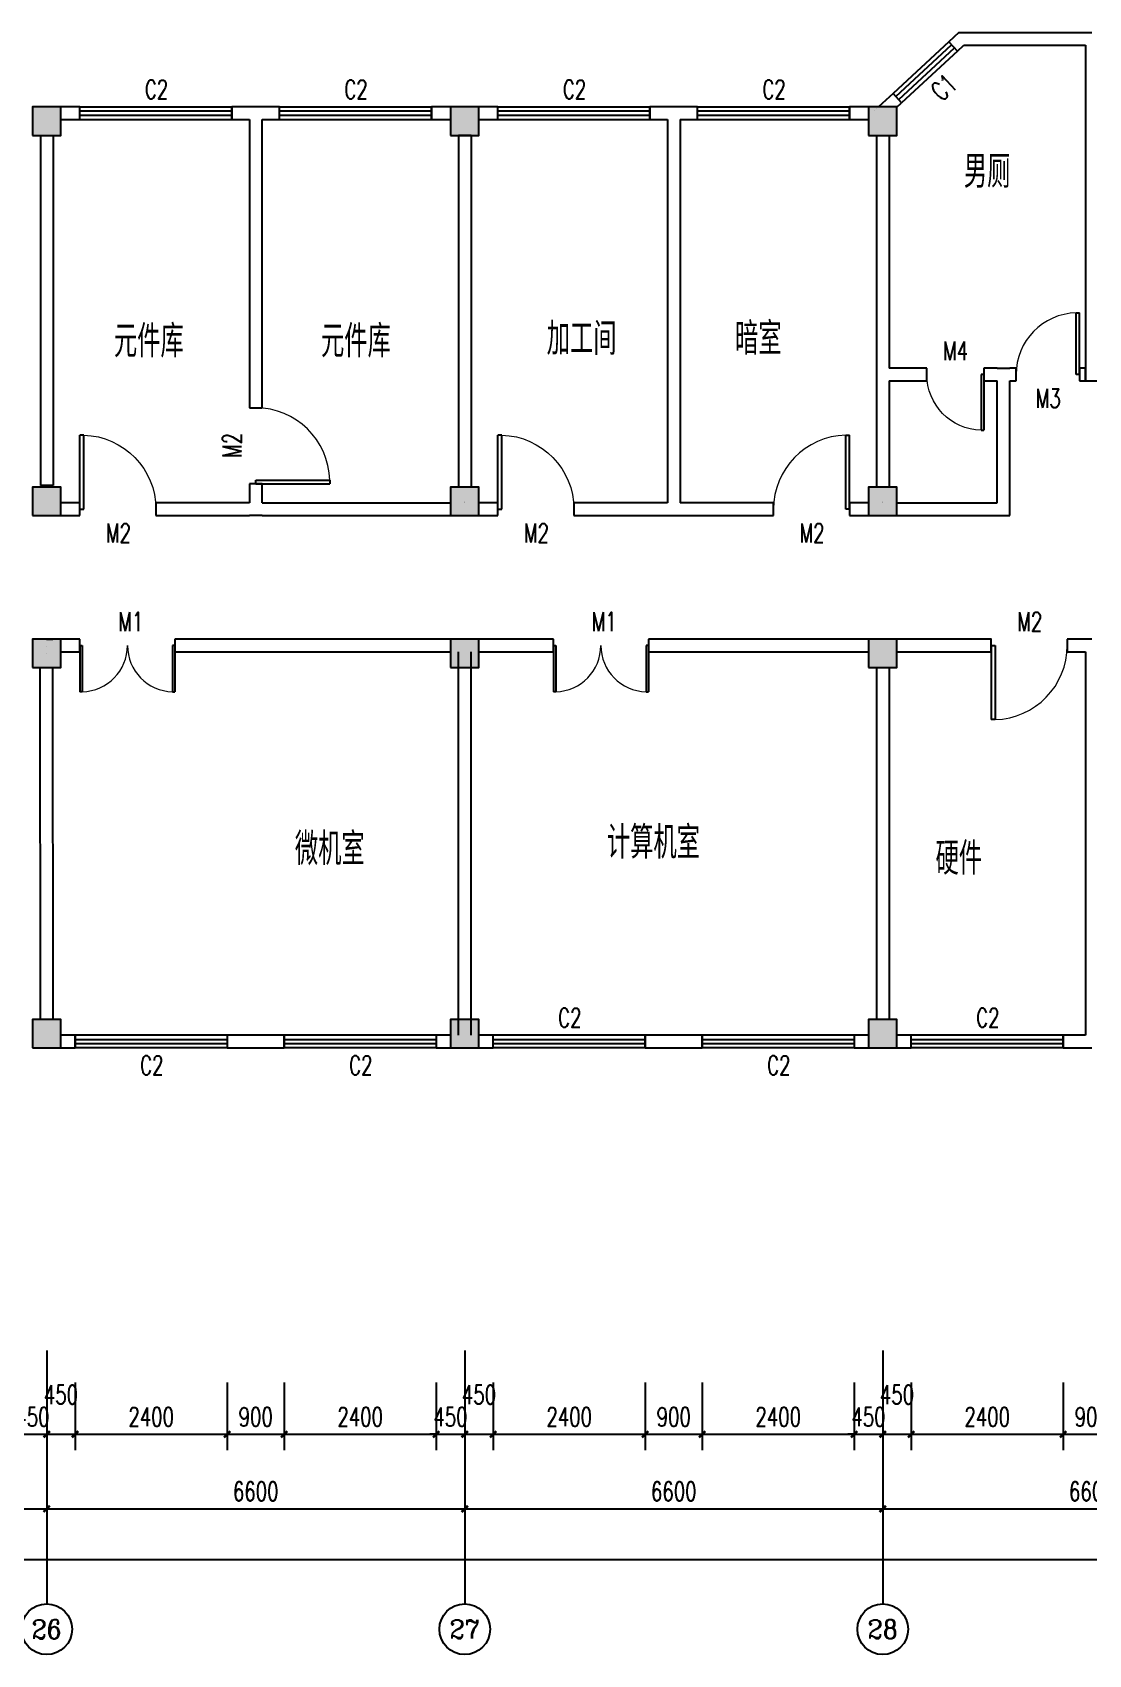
# Model space of a CAD drawing. Header units: millimetres. Extents: x 250 to 114555, y 276 to 29083.
# Drawn here: x 59325 to 76000, y 3483 to 29083 of the extents above; entities that cross this region are included whole.
import ezdxf
from ezdxf.enums import TextEntityAlignment as Align

# ---------------------------------------------------------------- set-up
doc = ezdxf.new("R2010")
doc.units = ezdxf.units.MM
for name, color, linetype in [('AXIS', 3, 'Continuous'), ('AXIS_TEXT', 7, 'Continuous'), ('COLUMN', 9, 'Continuous'), ('PUB_DIM', 3, 'Continuous'), ('PUB_TEXT', 7, 'Continuous'), ('WALL', 9, 'Continuous'), ('WINDOW', 4, 'Continuous'), ('WINDOW_TEXT', 7, 'Continuous')]:
    doc.layers.add(name, color=color, linetype=linetype)
doc.styles.add('_TCH_AXIS', font='COMPLEX', dxfattribs={"bigfont": 'GBCBIG'})
doc.styles.add('_TCH_DIM_T3', font='SIMPLEX', dxfattribs={"width": 0.705882, "bigfont": 'GBCBIG'})
doc.styles.add('_TCH_WINDOW', font='SIMPLEX', dxfattribs={"bigfont": 'GBCBIG'})
doc.styles.add('COMPLEX', font='COMPLEX')
doc.styles.get("Standard").update_dxf_attribs({"font": 'txt', "bigfont": 'gbcbig.shx'})
doc.dimstyles.new('_TCH_ARCH&&100', dxfattribs={"dimtxt": 297.5, "dimasz": 100, "dimexe": 250, "dimexo": 300, "dimgap": 126.25, "dimtad": 1, "dimdec": 0, "dimzin": 0, "dimdsep": 46, "dimtxsty": '_TCH_DIM_T3', "dimblk": 'ARCHTICK', "dimcen": 0.09, "dimclrt": 7, "dimazin": 2, "dimtfac": 1, "dimtdec": 0, "dimtix": 1, "dimtmove": 2, "dimatfit": 3, "dimfxl": 1, "dimtolj": 1, "dimtzin": 0, "dimarcsym": 0})

# ---------------------------------------------------------------- blocks, each defined once
blk = doc.blocks.new('_ArchTick')
at = {"color": 0, "linetype": 'ByBlock', "const_width": 0.4}
blk.add_lwpolyline([(-0.5, -0.5), (0.5, 0.5)], dxfattribs=at)
blk = doc.blocks.new('*D122')
at = {"layer": 'Defpoints', "color": 0}
for p in [(59100, 8077), (59550, 8077), (59550, 6960)]:
    blk.add_point(p, dxfattribs=at)
at = {"layer": 'PUB_DIM', "color": 0, "lineweight": -2}
for p, q in [((59100, 7777), (59100, 6710)), ((59550, 7777), (59550, 6710)), ((59100, 6960), (59000, 6960)), ((59100, 6960), (59550, 6960)), ((59550, 6960), (59650, 6960))]:
    blk.add_line(p, q, dxfattribs=at)
at = {"layer": 'PUB_DIM', "color": 0, "lineweight": -2, "xscale": 100, "yscale": 100, "zscale": 100}
blk.add_blockref('_ArchTick', (59100, 6960), dxfattribs=at)
at = {"layer": 'PUB_DIM', "color": 0, "lineweight": -2, "xscale": 100, "yscale": 100, "zscale": 100, "rotation": 180}
blk.add_blockref('_ArchTick', (59550, 6960), dxfattribs=at)
at = {"layer": 'PUB_DIM', "color": 7, "insert": (59325, 7235), "char_height": 297.5, "attachment_point": 5, "style": '_TCH_DIM_T3'}
blk.add_mtext('\\A1;450', dxfattribs=at)
blk = doc.blocks.new('*D123')
at = {"layer": 'Defpoints', "color": 0}
for p in [(59550, 8077), (60000, 8077), (60000, 6960)]:
    blk.add_point(p, dxfattribs=at)
at = {"layer": 'PUB_DIM', "color": 0, "lineweight": -2}
for p, q in [((59550, 7777), (59550, 6710)), ((60000, 7777), (60000, 6710)), ((59550, 6960), (60000, 6960))]:
    blk.add_line(p, q, dxfattribs=at)
at = {"layer": 'PUB_DIM', "color": 0, "lineweight": -2, "xscale": 100, "yscale": 100, "zscale": 100, "rotation": 180}
blk.add_blockref('_ArchTick', (59550, 6960), dxfattribs=at)
at = {"layer": 'PUB_DIM', "color": 0, "lineweight": -2, "xscale": 100, "yscale": 100, "zscale": 100}
blk.add_blockref('_ArchTick', (60000, 6960), dxfattribs=at)
at = {"layer": 'PUB_DIM', "color": 7, "insert": (59775, 7585), "char_height": 297.5, "attachment_point": 5, "style": '_TCH_DIM_T3'}
blk.add_mtext('\\A1;450', dxfattribs=at)
blk = doc.blocks.new('*D124')
at = {"layer": 'Defpoints', "color": 0}
for p in [(60000, 8077), (62400, 8077), (62400, 6960)]:
    blk.add_point(p, dxfattribs=at)
at = {"layer": 'PUB_DIM', "color": 0, "lineweight": -2}
for p, q in [((60000, 7777), (60000, 6710)), ((62400, 7777), (62400, 6710)), ((60000, 6960), (62400, 6960))]:
    blk.add_line(p, q, dxfattribs=at)
at = {"layer": 'PUB_DIM', "color": 0, "lineweight": -2, "xscale": 100, "yscale": 100, "zscale": 100, "rotation": 180}
blk.add_blockref('_ArchTick', (60000, 6960), dxfattribs=at)
at = {"layer": 'PUB_DIM', "color": 0, "lineweight": -2, "xscale": 100, "yscale": 100, "zscale": 100}
blk.add_blockref('_ArchTick', (62400, 6960), dxfattribs=at)
at = {"layer": 'PUB_DIM', "color": 7, "insert": (61200, 7235), "char_height": 297.5, "attachment_point": 5, "style": '_TCH_DIM_T3'}
blk.add_mtext('\\A1;2400', dxfattribs=at)
blk = doc.blocks.new('*D125')
at = {"layer": 'Defpoints', "color": 0}
for p in [(62400, 8077), (63300, 8077), (63300, 6960)]:
    blk.add_point(p, dxfattribs=at)
at = {"layer": 'PUB_DIM', "color": 0, "lineweight": -2}
for p, q in [((62400, 7777), (62400, 6710)), ((63300, 7777), (63300, 6710)), ((62400, 6960), (63300, 6960))]:
    blk.add_line(p, q, dxfattribs=at)
at = {"layer": 'PUB_DIM', "color": 0, "lineweight": -2, "xscale": 100, "yscale": 100, "zscale": 100, "rotation": 180}
blk.add_blockref('_ArchTick', (62400, 6960), dxfattribs=at)
at = {"layer": 'PUB_DIM', "color": 0, "lineweight": -2, "xscale": 100, "yscale": 100, "zscale": 100}
blk.add_blockref('_ArchTick', (63300, 6960), dxfattribs=at)
at = {"layer": 'PUB_DIM', "color": 7, "insert": (62850, 7235), "char_height": 297.5, "attachment_point": 5, "style": '_TCH_DIM_T3'}
blk.add_mtext('\\A1;900', dxfattribs=at)
blk = doc.blocks.new('*D126')
at = {"layer": 'Defpoints', "color": 0}
for p in [(63300, 8077), (65700, 8077), (65700, 6960)]:
    blk.add_point(p, dxfattribs=at)
at = {"layer": 'PUB_DIM', "color": 0, "lineweight": -2}
for p, q in [((63300, 7777), (63300, 6710)), ((65700, 7777), (65700, 6710)), ((63300, 6960), (65700, 6960))]:
    blk.add_line(p, q, dxfattribs=at)
at = {"layer": 'PUB_DIM', "color": 0, "lineweight": -2, "xscale": 100, "yscale": 100, "zscale": 100, "rotation": 180}
blk.add_blockref('_ArchTick', (63300, 6960), dxfattribs=at)
at = {"layer": 'PUB_DIM', "color": 0, "lineweight": -2, "xscale": 100, "yscale": 100, "zscale": 100}
blk.add_blockref('_ArchTick', (65700, 6960), dxfattribs=at)
at = {"layer": 'PUB_DIM', "color": 7, "insert": (64500, 7235), "char_height": 297.5, "attachment_point": 5, "style": '_TCH_DIM_T3'}
blk.add_mtext('\\A1;2400', dxfattribs=at)
blk = doc.blocks.new('*D127')
at = {"layer": 'Defpoints', "color": 0}
for p in [(65700, 8077), (66150, 8077), (66150, 6960)]:
    blk.add_point(p, dxfattribs=at)
at = {"layer": 'PUB_DIM', "color": 0, "lineweight": -2}
for p, q in [((65700, 7777), (65700, 6710)), ((66150, 7777), (66150, 6710)), ((65700, 6960), (65600, 6960)), ((65700, 6960), (66150, 6960)), ((66150, 6960), (66250, 6960))]:
    blk.add_line(p, q, dxfattribs=at)
at = {"layer": 'PUB_DIM', "color": 0, "lineweight": -2, "xscale": 100, "yscale": 100, "zscale": 100}
blk.add_blockref('_ArchTick', (65700, 6960), dxfattribs=at)
at = {"layer": 'PUB_DIM', "color": 0, "lineweight": -2, "xscale": 100, "yscale": 100, "zscale": 100, "rotation": 180}
blk.add_blockref('_ArchTick', (66150, 6960), dxfattribs=at)
at = {"layer": 'PUB_DIM', "color": 7, "insert": (65925, 7235), "char_height": 297.5, "attachment_point": 5, "style": '_TCH_DIM_T3'}
blk.add_mtext('\\A1;450', dxfattribs=at)
blk = doc.blocks.new('*D128')
at = {"layer": 'Defpoints', "color": 0}
for p in [(66150, 8077), (66600, 8077), (66600, 6960)]:
    blk.add_point(p, dxfattribs=at)
at = {"layer": 'PUB_DIM', "color": 0, "lineweight": -2}
for p, q in [((66150, 7777), (66150, 6710)), ((66600, 7777), (66600, 6710)), ((66150, 6960), (66600, 6960))]:
    blk.add_line(p, q, dxfattribs=at)
at = {"layer": 'PUB_DIM', "color": 0, "lineweight": -2, "xscale": 100, "yscale": 100, "zscale": 100, "rotation": 180}
blk.add_blockref('_ArchTick', (66150, 6960), dxfattribs=at)
at = {"layer": 'PUB_DIM', "color": 0, "lineweight": -2, "xscale": 100, "yscale": 100, "zscale": 100}
blk.add_blockref('_ArchTick', (66600, 6960), dxfattribs=at)
at = {"layer": 'PUB_DIM', "color": 7, "insert": (66375, 7585), "char_height": 297.5, "attachment_point": 5, "style": '_TCH_DIM_T3'}
blk.add_mtext('\\A1;450', dxfattribs=at)
blk = doc.blocks.new('*D129')
at = {"layer": 'Defpoints', "color": 0}
for p in [(66600, 8077), (69000, 8077), (69000, 6960)]:
    blk.add_point(p, dxfattribs=at)
at = {"layer": 'PUB_DIM', "color": 0, "lineweight": -2}
for p, q in [((66600, 7777), (66600, 6710)), ((69000, 7777), (69000, 6710)), ((66600, 6960), (69000, 6960))]:
    blk.add_line(p, q, dxfattribs=at)
at = {"layer": 'PUB_DIM', "color": 0, "lineweight": -2, "xscale": 100, "yscale": 100, "zscale": 100, "rotation": 180}
blk.add_blockref('_ArchTick', (66600, 6960), dxfattribs=at)
at = {"layer": 'PUB_DIM', "color": 0, "lineweight": -2, "xscale": 100, "yscale": 100, "zscale": 100}
blk.add_blockref('_ArchTick', (69000, 6960), dxfattribs=at)
at = {"layer": 'PUB_DIM', "color": 7, "insert": (67800, 7235), "char_height": 297.5, "attachment_point": 5, "style": '_TCH_DIM_T3'}
blk.add_mtext('\\A1;2400', dxfattribs=at)
blk = doc.blocks.new('*D130')
at = {"layer": 'Defpoints', "color": 0}
for p in [(69000, 8077), (69900, 8077), (69900, 6960)]:
    blk.add_point(p, dxfattribs=at)
at = {"layer": 'PUB_DIM', "color": 0, "lineweight": -2}
for p, q in [((69000, 7777), (69000, 6710)), ((69900, 7777), (69900, 6710)), ((69000, 6960), (69900, 6960))]:
    blk.add_line(p, q, dxfattribs=at)
at = {"layer": 'PUB_DIM', "color": 0, "lineweight": -2, "xscale": 100, "yscale": 100, "zscale": 100, "rotation": 180}
blk.add_blockref('_ArchTick', (69000, 6960), dxfattribs=at)
at = {"layer": 'PUB_DIM', "color": 0, "lineweight": -2, "xscale": 100, "yscale": 100, "zscale": 100}
blk.add_blockref('_ArchTick', (69900, 6960), dxfattribs=at)
at = {"layer": 'PUB_DIM', "color": 7, "insert": (69450, 7235), "char_height": 297.5, "attachment_point": 5, "style": '_TCH_DIM_T3'}
blk.add_mtext('\\A1;900', dxfattribs=at)
blk = doc.blocks.new('*D131')
at = {"layer": 'Defpoints', "color": 0}
for p in [(69900, 8077), (72300, 8077), (72300, 6960)]:
    blk.add_point(p, dxfattribs=at)
at = {"layer": 'PUB_DIM', "color": 0, "lineweight": -2}
for p, q in [((69900, 7777), (69900, 6710)), ((72300, 7777), (72300, 6710)), ((69900, 6960), (72300, 6960))]:
    blk.add_line(p, q, dxfattribs=at)
at = {"layer": 'PUB_DIM', "color": 0, "lineweight": -2, "xscale": 100, "yscale": 100, "zscale": 100, "rotation": 180}
blk.add_blockref('_ArchTick', (69900, 6960), dxfattribs=at)
at = {"layer": 'PUB_DIM', "color": 0, "lineweight": -2, "xscale": 100, "yscale": 100, "zscale": 100}
blk.add_blockref('_ArchTick', (72300, 6960), dxfattribs=at)
at = {"layer": 'PUB_DIM', "color": 7, "insert": (71100, 7235), "char_height": 297.5, "attachment_point": 5, "style": '_TCH_DIM_T3'}
blk.add_mtext('\\A1;2400', dxfattribs=at)
blk = doc.blocks.new('*D132')
at = {"layer": 'Defpoints', "color": 0}
for p in [(72300, 8077), (72750, 8077), (72750, 6960)]:
    blk.add_point(p, dxfattribs=at)
at = {"layer": 'PUB_DIM', "color": 0, "lineweight": -2}
for p, q in [((72300, 7777), (72300, 6710)), ((72750, 7777), (72750, 6710)), ((72300, 6960), (72200, 6960)), ((72300, 6960), (72750, 6960)), ((72750, 6960), (72850, 6960))]:
    blk.add_line(p, q, dxfattribs=at)
at = {"layer": 'PUB_DIM', "color": 0, "lineweight": -2, "xscale": 100, "yscale": 100, "zscale": 100}
blk.add_blockref('_ArchTick', (72300, 6960), dxfattribs=at)
at = {"layer": 'PUB_DIM', "color": 0, "lineweight": -2, "xscale": 100, "yscale": 100, "zscale": 100, "rotation": 180}
blk.add_blockref('_ArchTick', (72750, 6960), dxfattribs=at)
at = {"layer": 'PUB_DIM', "color": 7, "insert": (72525, 7235), "char_height": 297.5, "attachment_point": 5, "style": '_TCH_DIM_T3'}
blk.add_mtext('\\A1;450', dxfattribs=at)
blk = doc.blocks.new('*D133')
at = {"layer": 'Defpoints', "color": 0}
for p in [(72750, 8077), (73200, 8077), (73200, 6960)]:
    blk.add_point(p, dxfattribs=at)
at = {"layer": 'PUB_DIM', "color": 0, "lineweight": -2}
for p, q in [((72750, 7777), (72750, 6710)), ((73200, 7777), (73200, 6710)), ((72750, 6960), (73200, 6960))]:
    blk.add_line(p, q, dxfattribs=at)
at = {"layer": 'PUB_DIM', "color": 0, "lineweight": -2, "xscale": 100, "yscale": 100, "zscale": 100, "rotation": 180}
blk.add_blockref('_ArchTick', (72750, 6960), dxfattribs=at)
at = {"layer": 'PUB_DIM', "color": 0, "lineweight": -2, "xscale": 100, "yscale": 100, "zscale": 100}
blk.add_blockref('_ArchTick', (73200, 6960), dxfattribs=at)
at = {"layer": 'PUB_DIM', "color": 7, "insert": (72975, 7585), "char_height": 297.5, "attachment_point": 5, "style": '_TCH_DIM_T3'}
blk.add_mtext('\\A1;450', dxfattribs=at)
blk = doc.blocks.new('*D134')
at = {"layer": 'Defpoints', "color": 0}
for p in [(73200, 8077), (75600, 8077), (75600, 6960)]:
    blk.add_point(p, dxfattribs=at)
at = {"layer": 'PUB_DIM', "color": 0, "lineweight": -2}
for p, q in [((73200, 7777), (73200, 6710)), ((75600, 7777), (75600, 6710)), ((73200, 6960), (75600, 6960))]:
    blk.add_line(p, q, dxfattribs=at)
at = {"layer": 'PUB_DIM', "color": 0, "lineweight": -2, "xscale": 100, "yscale": 100, "zscale": 100, "rotation": 180}
blk.add_blockref('_ArchTick', (73200, 6960), dxfattribs=at)
at = {"layer": 'PUB_DIM', "color": 0, "lineweight": -2, "xscale": 100, "yscale": 100, "zscale": 100}
blk.add_blockref('_ArchTick', (75600, 6960), dxfattribs=at)
at = {"layer": 'PUB_DIM', "color": 7, "insert": (74400, 7235), "char_height": 297.5, "attachment_point": 5, "style": '_TCH_DIM_T3'}
blk.add_mtext('\\A1;2400', dxfattribs=at)
blk = doc.blocks.new('*D135')
at = {"layer": 'Defpoints', "color": 0}
for p in [(75600, 8077), (76500, 8077), (76500, 6960)]:
    blk.add_point(p, dxfattribs=at)
at = {"layer": 'PUB_DIM', "color": 0, "lineweight": -2}
for p, q in [((75600, 7777), (75600, 6710)), ((76500, 7777), (76500, 6710)), ((75600, 6960), (76500, 6960))]:
    blk.add_line(p, q, dxfattribs=at)
at = {"layer": 'PUB_DIM', "color": 0, "lineweight": -2, "xscale": 100, "yscale": 100, "zscale": 100, "rotation": 180}
blk.add_blockref('_ArchTick', (75600, 6960), dxfattribs=at)
at = {"layer": 'PUB_DIM', "color": 0, "lineweight": -2, "xscale": 100, "yscale": 100, "zscale": 100}
blk.add_blockref('_ArchTick', (76500, 6960), dxfattribs=at)
at = {"layer": 'PUB_DIM', "color": 7, "insert": (76050, 7235), "char_height": 297.5, "attachment_point": 5, "style": '_TCH_DIM_T3'}
blk.add_mtext('\\A1;900', dxfattribs=at)
blk = doc.blocks.new('*D161')
at = {"layer": 'AXIS', "color": 0, "lineweight": -2}
for p, q in [((52950, 7983), (52950, 5533)), ((59550, 7983), (59550, 5533)), ((52950, 5783), (59550, 5783))]:
    blk.add_line(p, q, dxfattribs=at)
at = {"layer": 'Defpoints', "color": 0}
for p in [(52950, 8283), (59550, 8283), (59550, 5783)]:
    blk.add_point(p, dxfattribs=at)
at = {"layer": 'AXIS', "color": 0, "lineweight": -2, "xscale": 100, "yscale": 100, "zscale": 100, "rotation": 180}
blk.add_blockref('_ArchTick', (52950, 5783), dxfattribs=at)
at = {"layer": 'AXIS', "color": 0, "lineweight": -2, "xscale": 100, "yscale": 100, "zscale": 100}
blk.add_blockref('_ArchTick', (59550, 5783), dxfattribs=at)
at = {"layer": 'AXIS', "color": 7, "insert": (56250, 6058), "char_height": 297.5, "attachment_point": 5, "style": '_TCH_DIM_T3'}
blk.add_mtext('\\A1;6600', dxfattribs=at)
blk = doc.blocks.new('*D162')
at = {"layer": 'AXIS', "color": 0, "lineweight": -2}
for p, q in [((59550, 7983), (59550, 5533)), ((66150, 7983), (66150, 5533)), ((59550, 5783), (66150, 5783))]:
    blk.add_line(p, q, dxfattribs=at)
at = {"layer": 'Defpoints', "color": 0}
for p in [(59550, 8283), (66150, 8283), (66150, 5783)]:
    blk.add_point(p, dxfattribs=at)
at = {"layer": 'AXIS', "color": 0, "lineweight": -2, "xscale": 100, "yscale": 100, "zscale": 100, "rotation": 180}
blk.add_blockref('_ArchTick', (59550, 5783), dxfattribs=at)
at = {"layer": 'AXIS', "color": 0, "lineweight": -2, "xscale": 100, "yscale": 100, "zscale": 100}
blk.add_blockref('_ArchTick', (66150, 5783), dxfattribs=at)
at = {"layer": 'AXIS', "color": 7, "insert": (62850, 6058), "char_height": 297.5, "attachment_point": 5, "style": '_TCH_DIM_T3'}
blk.add_mtext('\\A1;6600', dxfattribs=at)
blk = doc.blocks.new('*D163')
at = {"layer": 'AXIS', "color": 0, "lineweight": -2}
for p, q in [((66150, 7983), (66150, 5533)), ((72750, 7983), (72750, 5533)), ((66150, 5783), (72750, 5783))]:
    blk.add_line(p, q, dxfattribs=at)
at = {"layer": 'Defpoints', "color": 0}
for p in [(66150, 8283), (72750, 8283), (72750, 5783)]:
    blk.add_point(p, dxfattribs=at)
at = {"layer": 'AXIS', "color": 0, "lineweight": -2, "xscale": 100, "yscale": 100, "zscale": 100, "rotation": 180}
blk.add_blockref('_ArchTick', (66150, 5783), dxfattribs=at)
at = {"layer": 'AXIS', "color": 0, "lineweight": -2, "xscale": 100, "yscale": 100, "zscale": 100}
blk.add_blockref('_ArchTick', (72750, 5783), dxfattribs=at)
at = {"layer": 'AXIS', "color": 7, "insert": (69450, 6058), "char_height": 297.5, "attachment_point": 5, "style": '_TCH_DIM_T3'}
blk.add_mtext('\\A1;6600', dxfattribs=at)
blk = doc.blocks.new('*D164')
at = {"layer": 'AXIS', "color": 0, "lineweight": -2}
for p, q in [((72750, 7983), (72750, 5533)), ((79350, 7983), (79350, 5533)), ((72750, 5783), (79350, 5783))]:
    blk.add_line(p, q, dxfattribs=at)
at = {"layer": 'Defpoints', "color": 0}
for p in [(72750, 8283), (79350, 8283), (79350, 5783)]:
    blk.add_point(p, dxfattribs=at)
at = {"layer": 'AXIS', "color": 0, "lineweight": -2, "xscale": 100, "yscale": 100, "zscale": 100, "rotation": 180}
blk.add_blockref('_ArchTick', (72750, 5783), dxfattribs=at)
at = {"layer": 'AXIS', "color": 0, "lineweight": -2, "xscale": 100, "yscale": 100, "zscale": 100}
blk.add_blockref('_ArchTick', (79350, 5783), dxfattribs=at)
at = {"layer": 'AXIS', "color": 7, "insert": (76050, 6058), "char_height": 297.5, "attachment_point": 5, "style": '_TCH_DIM_T3'}
blk.add_mtext('\\A1;6600', dxfattribs=at)
blk = doc.blocks.new('*D168')
at = {"layer": 'AXIS', "color": 0, "lineweight": -2}
for p, q in [((6050, 7983), (6050, 4733)), ((99150, 7983), (99150, 4733)), ((6050, 4983), (99150, 4983))]:
    blk.add_line(p, q, dxfattribs=at)
at = {"layer": 'Defpoints', "color": 0}
for p in [(6050, 8283), (99150, 8283), (99150, 4983)]:
    blk.add_point(p, dxfattribs=at)
at = {"layer": 'AXIS', "color": 0, "lineweight": -2, "xscale": 100, "yscale": 100, "zscale": 100, "rotation": 180}
blk.add_blockref('_ArchTick', (6050, 4983), dxfattribs=at)
at = {"layer": 'AXIS', "color": 0, "lineweight": -2, "xscale": 100, "yscale": 100, "zscale": 100}
blk.add_blockref('_ArchTick', (99150, 4983), dxfattribs=at)
at = {"layer": 'AXIS', "color": 7, "insert": (52600, 5258), "char_height": 297.5, "attachment_point": 5, "style": '_TCH_DIM_T3'}
blk.add_mtext('\\A1;93100', dxfattribs=at)
blk = doc.blocks.new('_FZHK')
blk.add_lwpolyline([(-0.5, -0.5), (0.5, -0.5), (0.5, 0.5), (-0.5, 0.5)], close=True)
blk = doc.blocks.new('_AXISO')
blk.add_circle((0, 0), 0.5)
at = {"layer": 'AXIS_TEXT', "style": 'COMPLEX', "width": 1.041667}
blk.add_attdef('A', text='', height=0.56, dxfattribs=at).set_placement((-0.25, -0.28), (0.25, -0.28), align=Align.FIT)
blk = doc.blocks.new('$DorLib2D$00000001')
for p, q in [((0.45, 0.975), (0.5, 0.975)), ((0.45, 0), (0.45, 0.975)), ((0.5, 0), (0.5, 0.975)), ((0.5, 0), (0.45, 0))]:
    blk.add_line(p, q)
at = {"lineweight": 13}
blk.add_arc((0.475, 0), 0.975, 91.4693, 180, dxfattribs=at)
blk = doc.blocks.new('$DorLib2D$00000002')
for p, q in [((-0.5, 0), (-0.5, 0.4875)), ((-0.475, 0.4875), (-0.5, 0.4875)), ((-0.475, 0), (-0.475, 0.4875)), ((0.475, 0), (0.475, 0.4875)), ((0.475, 0.4875), (0.5, 0.4875)), ((0.5, 0), (0.5, 0.4875)), ((-0.5, 0), (-0.475, 0)), ((0.5, 0), (0.475, 0))]:
    blk.add_line(p, q)
at = {"lineweight": 13}
for centre, start, end in [((-0.4875, 0), 0, 88.53072), ((0.4875, 0), 91.46928, 180)]:
    blk.add_arc(centre, 0.4875, start, end, dxfattribs=at)
blk = doc.blocks.new('$TCHSYS$WIN2D')
for p, q in [((-0.5, 0.5), (0.5, 0.5)), ((-0.5, 0.5), (-0.5, -0.5)), ((0.5, 0.5), (0.5, -0.5)), ((0.5, 0.167), (-0.5, 0.167)), ((0.5, -0.167), (-0.5, -0.167)), ((-0.5, -0.5), (0.5, -0.5))]:
    blk.add_line(p, q)

msp = doc.modelspace()

# ---------------------------------------------------------------- hatches: boundary and pattern name
h = msp.add_hatch(color=256)
h.paths.add_polyline_path([(59549.9, 27908.4), (59324.9, 27908.4), (59324.9, 27683.4), (59549.9, 27683.4)])
h.paths.add_polyline_path([(59549.9, 27683.4), (59774.9, 27683.4), (59774.9, 27908.4), (59549.9, 27908.4)])
h.paths.add_polyline_path([(59549.9, 27458.4), (59774.9, 27458.4), (59774.9, 27683.4), (59549.9, 27683.4)])
h.paths.add_polyline_path([(59549.9, 27683.4), (59324.9, 27683.4), (59324.9, 27458.4), (59549.9, 27458.4)])
h.paths.add_polyline_path([(59549.9, 21683.4), (59324.9, 21683.4), (59324.9, 21458.4), (59549.9, 21458.4)])
h.paths.add_polyline_path([(59549.9, 21683.4), (59549.9, 21458.4), (59774.9, 21458.4), (59774.9, 21683.4)])
h.paths.add_polyline_path([(59774.9, 21683.4), (59774.9, 21908.4), (59549.9, 21908.4), (59549.9, 21683.4)])
h.paths.add_polyline_path([(59549.9, 21908.4), (59324.9, 21908.4), (59324.9, 21683.4), (59549.9, 21683.4)])
h.paths.add_polyline_path([(59549.9, 13508.4), (59549.9, 13058.4), (59774.9, 13058.4), (59774.9, 13508.4)])
h.paths.add_polyline_path([(59324.9, 13508.4), (59324.9, 13058.4), (59549.9, 13058.4), (59549.9, 13508.4)])
h = msp.add_hatch(color=256)
h.paths.add_polyline_path([(66149.9, 27908.4), (65924.9, 27908.4), (65924.9, 27683.4), (66149.9, 27683.4)])
h.paths.add_polyline_path([(66149.9, 27683.4), (66374.9, 27683.4), (66374.9, 27908.4), (66149.9, 27908.4)])
h.paths.add_polyline_path([(66149.9, 27458.4), (66374.9, 27458.4), (66374.9, 27683.4), (66149.9, 27683.4)])
h.paths.add_polyline_path([(66149.9, 27683.4), (65924.9, 27683.4), (65924.9, 27458.4), (66149.9, 27458.4)])
h.paths.add_polyline_path([(66149.9, 21683.4), (65924.9, 21683.4), (65924.9, 21458.4), (66149.9, 21458.4)])
h.paths.add_polyline_path([(66149.9, 21683.4), (66149.9, 21458.4), (66374.9, 21458.4), (66374.9, 21683.4)])
h.paths.add_polyline_path([(66374.9, 21683.4), (66374.9, 21908.4), (66149.9, 21908.4), (66149.9, 21683.4)])
h.paths.add_polyline_path([(66149.9, 21908.4), (65924.9, 21908.4), (65924.9, 21683.4), (66149.9, 21683.4)])
h.paths.add_polyline_path([(66149.9, 13508.4), (66149.9, 13058.4), (66374.9, 13058.4), (66374.9, 13508.4)])
h.paths.add_polyline_path([(65924.9, 13508.4), (65924.9, 13058.4), (66149.9, 13058.4), (66149.9, 13508.4)])
h = msp.add_hatch(color=256)
h.paths.add_polyline_path([(72749.9, 27908.4), (72524.9, 27908.4), (72524.9, 27683.4), (72749.9, 27683.4)])
h.paths.add_polyline_path([(72749.9, 27683.4), (72974.9, 27683.4), (72974.9, 27908.4), (72749.9, 27908.4)])
h.paths.add_polyline_path([(72749.9, 27458.4), (72974.9, 27458.4), (72974.9, 27683.4), (72749.9, 27683.4)])
h.paths.add_polyline_path([(72749.9, 27683.4), (72524.9, 27683.4), (72524.9, 27458.4), (72749.9, 27458.4)])
h.paths.add_polyline_path([(72749.9, 21683.4), (72524.9, 21683.4), (72524.9, 21458.4), (72749.9, 21458.4)])
h.paths.add_polyline_path([(72749.9, 21683.4), (72749.9, 21458.4), (72974.9, 21458.4), (72974.9, 21683.4)])
h.paths.add_polyline_path([(72974.9, 21683.4), (72974.9, 21908.4), (72749.9, 21908.4), (72749.9, 21683.4)])
h.paths.add_polyline_path([(72749.9, 21908.4), (72524.9, 21908.4), (72524.9, 21683.4), (72749.9, 21683.4)])
h.paths.add_polyline_path([(72749.9, 13508.4), (72749.9, 13058.4), (72974.9, 13058.4), (72974.9, 13508.4)])
h.paths.add_polyline_path([(72524.9, 13508.4), (72524.9, 13058.4), (72749.9, 13058.4), (72749.9, 13508.4)])
h = msp.add_hatch(color=256)
h.paths.add_polyline_path([(59549.9, 19508.4), (59324.9, 19508.4), (59324.9, 19283.4), (59549.9, 19283.4)])
h.paths.add_polyline_path([(59774.9, 19508.4), (59549.9, 19508.4), (59549.9, 19283.4), (59774.9, 19283.4)])
h.paths.add_polyline_path([(59774.9, 19283.4), (59549.9, 19283.4), (59549.9, 19058.4), (59774.9, 19058.4)])
h.paths.add_polyline_path([(59549.9, 19283.4), (59324.9, 19283.4), (59324.9, 19058.4), (59549.9, 19058.4)])
h = msp.add_hatch(color=256)
h.paths.add_polyline_path([(66149.9, 19508.4), (65924.9, 19508.4), (65924.9, 19283.4), (66149.9, 19283.4)])
h.paths.add_polyline_path([(66374.9, 19508.4), (66149.9, 19508.4), (66149.9, 19283.4), (66374.9, 19283.4)])
h.paths.add_polyline_path([(66374.9, 19283.4), (66149.9, 19283.4), (66149.9, 19058.4), (66374.9, 19058.4)])
h.paths.add_polyline_path([(66149.9, 19283.4), (65924.9, 19283.4), (65924.9, 19058.4), (66149.9, 19058.4)])
h = msp.add_hatch(color=256)
h.paths.add_polyline_path([(72749.9, 19508.4), (72524.9, 19508.4), (72524.9, 19283.4), (72749.9, 19283.4)])
h.paths.add_polyline_path([(72974.9, 19508.4), (72749.9, 19508.4), (72749.9, 19283.4), (72974.9, 19283.4)])
h.paths.add_polyline_path([(72974.9, 19283.4), (72749.9, 19283.4), (72749.9, 19058.4), (72974.9, 19058.4)])
h.paths.add_polyline_path([(72749.9, 19283.4), (72524.9, 19283.4), (72524.9, 19058.4), (72749.9, 19058.4)])

# ---------------------------------------------------------------- linework, layer by layer
at = {"layer": 'AXIS'}
for p, q in [((59549.9, 8283.4), (59549.9, 4283.4)), ((66149.9, 8283.4), (66149.9, 4283.4)), ((72749.9, 8283.4), (72749.9, 4283.4))]:
    msp.add_line(p, q, dxfattribs=at)
at = {"layer": 'WALL'}
for p, q in [((73949.9, 29083.4), (73791.8, 28936.8)), ((73791.8, 28936.8), (73927.9, 28790.2)), ((73949.9, 29083.4), (76049.9, 29083.4)), ((73927.9, 28790.2), (74028.3, 28883.4)), ((74028.3, 28883.4), (75949.9, 28883.4)), ((75949.9, 28883.4), (75949.9, 23583.4)), ((60074.9, 27908.4), (59774.9, 27908.4)), ((60074.9, 27708.4), (60074.9, 27908.4)), ((62849.9, 27908.4), (62474.9, 27908.4)), ((62474.9, 27908.4), (62474.9, 27708.4)), ((63224.9, 27908.4), (62849.9, 27908.4)), ((63224.9, 27708.4), (63224.9, 27908.4)), ((65924.9, 27908.4), (65624.9, 27908.4)), ((65624.9, 27908.4), (65624.9, 27708.4)), ((66674.9, 27908.4), (66374.9, 27908.4)), ((66674.9, 27708.4), (66674.9, 27908.4)), ((69449.9, 27908.4), (69074.9, 27908.4)), ((69074.9, 27908.4), (69074.9, 27708.4)), ((69824.9, 27908.4), (69449.9, 27908.4)), ((69824.9, 27708.4), (69824.9, 27908.4)), ((72524.9, 27908.4), (72224.9, 27908.4)), ((72224.9, 27908.4), (72224.9, 27708.4)), ((72912.1, 28120.7), (72683.4, 27908.4)), ((72683.4, 27908.4, -450), (72683.4, 27908.4, -450)), ((72683.4, 27908.4, -450), (72683.4, 27908.4, -450)), ((72716.6, 27908.4, -450), (72716.6, 27908.4, -450)), ((72749.9, 27908.4, -450), (72749.9, 27908.4, -450)), ((73048.2, 27974), (72912.1, 28120.7)), ((72974.9, 27906), (73048.2, 27974)), ((59774.9, 27708.4), (60074.9, 27708.4)), ((62474.9, 27708.4), (62749.9, 27708.4)), ((62749.9, 27708.4), (62749.9, 23158.4)), ((62949.9, 27708.4), (63224.9, 27708.4)), ((62949.9, 23158.4), (62949.9, 27708.4)), ((65624.9, 27708.4), (65924.9, 27708.4)), ((66374.9, 27708.4), (66674.9, 27708.4)), ((69074.9, 27708.4), (69349.9, 27708.4)), ((69349.9, 27708.4), (69349.9, 21658.4)), ((69549.9, 27708.4), (69549.9, 21658.4)), ((69549.9, 27708.4), (69824.9, 27708.4)), ((72224.9, 27708.4), (72524.9, 27708.4)), ((72614.5, 27844.5, -450), (72614.5, 27844.5, -450)), ((72648.9, 27876.4, -450), (72648.9, 27876.4, -450)), ((59449.9, 27451.6), (59449.9, 21934.6)), ((59649.9, 27451.6), (59449.9, 27451.6)), ((59649.9, 27451.6), (59649.9, 21934.6)), ((66049.9, 27457.9), (66049.9, 21908.4)), ((66249.9, 27457.9), (66049.9, 27457.9)), ((66249.9, 27457.9), (66249.9, 21908.4)), ((72649.9, 27458.4), (72649.9, 23783.4)), ((72849.9, 27458.4), (72849.9, 23783.4)), ((72649.9, 23783.4), (72649.9, 23783.4)), ((72649.9, 23783.4), (72649.9, 23583.4)), ((72649.9, 23583.4), (72649.9, 21908.4)), ((72649.9, 23583.4), (72649.9, 23583.4)), ((73446.8, 23783.4), (72849.9, 23783.4)), ((72849.9, 23583.4), (72849.9, 21908.4)), ((72849.9, 23583.4), (73446.8, 23583.4)), ((73446.8, 23583.4), (73446.8, 23783.4)), ((74559, 23783.4), (74346.8, 23783.4)), ((74346.8, 23783.4), (74346.8, 23583.4)), ((74346.8, 23583.4), (74559, 23583.4)), ((74559, 23783.4), (74559, 23783.4)), ((74559, 23783.4), (74759, 23783.4)), ((74559, 21658.4), (74559, 23583.4)), ((74854.5, 23783.4), (74759, 23783.4)), ((74759, 23783.4), (74759, 23783.4)), ((74759, 23583.4), (74854.5, 23583.4)), ((74759, 21458.4), (74759, 23583.4)), ((74854.5, 23583.4), (74854.5, 23783.4)), ((75949.9, 23783.4), (75854.5, 23783.4)), ((75854.5, 23783.4), (75854.5, 23583.4)), ((75854.5, 23583.4), (75949.9, 23583.4)), ((75949.9, 23583.4), (75949.9, 23783.4)), ((75949.9, 23583.4), (76173.5, 23583.4)), ((62749.9, 23158.4), (62949.9, 23158.4)), ((59649.9, 21934.6), (59449.9, 21934.6)), ((62949.9, 21958.4), (62749.9, 21958.4)), ((62749.9, 21958.4), (62749.9, 21658.4)), ((62949.9, 21658.4), (62949.9, 21958.4)), ((60074.9, 21658.4), (59774.9, 21658.4)), ((60074.9, 21458.4), (60074.9, 21658.4)), ((62749.9, 21658.4), (61274.9, 21658.4)), ((61274.9, 21658.4), (61274.9, 21458.4)), ((62949.9, 21658.4), (65924.9, 21658.4)), ((66149.9, 21683.4, -450), (66149.9, 21683.4, -450)), ((66149.9, 21670.9, -450), (66149.9, 21670.9, -450)), ((66149.9, 21658.4, -450), (66149.9, 21658.4, -450)), ((66674.9, 21658.4), (66374.9, 21658.4)), ((66674.9, 21458.4), (66674.9, 21658.4)), ((69349.9, 21658.4), (67874.9, 21658.4)), ((67874.9, 21658.4), (67874.9, 21458.4)), ((71024.9, 21658.4), (69549.9, 21658.4)), ((71024.9, 21458.4), (71024.9, 21658.4)), ((72524.9, 21658.4), (72224.9, 21658.4)), ((72224.9, 21658.4), (72224.9, 21458.4)), ((72749.9, 21683.4, -450), (72749.9, 21683.4, -450)), ((72749.9, 21670.9, -450), (72749.9, 21670.9, -450)), ((72749.9, 21658.4, -450), (72749.9, 21658.4, -450)), ((72974.9, 21658.4), (74559, 21658.4)), ((59774.9, 21458.4), (60074.9, 21458.4)), ((61274.9, 21458.4), (62749.9, 21458.4)), ((62749.9, 21458.4), (62749.9, 21458.4)), ((62949.9, 21458.4), (62749.9, 21458.4)), ((62949.9, 21458.4), (65924.9, 21458.4)), ((62949.9, 21458.4), (62949.9, 21458.4)), ((66374.9, 21458.4), (66674.9, 21458.4)), ((67874.9, 21458.4), (69449.9, 21458.4)), ((69449.9, 21458.4), (71024.9, 21458.4)), ((72224.9, 21458.4), (72524.9, 21458.4)), ((72974.9, 21458.4), (74759, 21458.4)), ((59547, 19508.4), (59647, 19508.5)), ((59547, 19508.4, -450), (59547, 19508.4, -450)), ((59647, 19508.4), (59647, 19508.5)), ((60074.9, 19508.4), (59774.9, 19508.4)), ((60074.9, 19308.4), (60074.9, 19508.4)), ((65924.9, 19508.4), (61574.9, 19508.4)), ((61574.9, 19508.4), (61574.9, 19308.4)), ((67549.9, 19508.4), (66374.9, 19508.4)), ((67549.9, 19308.4), (67549.9, 19508.4)), ((69449.9, 19508.4), (69049.9, 19508.4)), ((69049.9, 19508.4), (69049.9, 19308.4)), ((72524.9, 19508.4), (69449.9, 19508.4)), ((74467.2, 19508.4), (72974.9, 19508.4)), ((74463.5, 19308.4), (74463.5, 19508.4)), ((76049.9, 19508.4), (75661, 19508.4)), ((75663.5, 19508.4), (75663.5, 19308.4)), ((59547, 19395.9, -450), (59547, 19395.9, -450)), ((59547.1, 19283.4, -450), (59547.1, 19283.4, -450)), ((59774.9, 19308.4), (60074.9, 19308.4)), ((61574.9, 19308.4), (65924.9, 19308.4)), ((66046.8, 19308.4), (66046.8, 13258.4)), ((66246.8, 19308.4), (66246.8, 13258.4)), ((66374.9, 19308.4), (67549.9, 19308.4)), ((69049.9, 19308.4), (69549.9, 19308.4)), ((69549.9, 19308.4), (72524.9, 19308.4)), ((72974.9, 19308.4), (74463.5, 19308.4)), ((75659.2, 19308.4), (75949.9, 19308.4)), ((75949.9, 19308.4), (75949.9, 13258.4)), ((59449.9, 13508.4), (59447.2, 19058.4)), ((59649.9, 13508.4), (59647.2, 19058.4)), ((72649.9, 19058.4), (72649.9, 13508.4)), ((72849.9, 19058.4), (72849.9, 13508.4)), ((59999.9, 13258.4), (59774.9, 13258.4)), ((59774.9, 13058.4), (59999.9, 13058.4)), ((59999.9, 13058.4), (59999.9, 13258.4)), ((63299.9, 13258.4), (62399.9, 13258.4)), ((62399.9, 13258.4), (62399.9, 13058.4)), ((62399.9, 13058.4), (63299.9, 13058.4)), ((63299.9, 13058.4), (63299.9, 13258.4)), ((65924.9, 13258.4), (65699.9, 13258.4)), ((65699.9, 13258.4), (65699.9, 13058.4)), ((65699.9, 13058.4), (65924.9, 13058.4)), ((66599.9, 13258.4), (66374.9, 13258.4)), ((66374.9, 13058.4), (66599.9, 13058.4)), ((66599.9, 13058.4), (66599.9, 13258.4)), ((69549.9, 13258.4), (68999.9, 13258.4)), ((68999.9, 13258.4), (68999.9, 13058.4)), ((68999.9, 13058.4), (69449.9, 13058.4)), ((69449.9, 13058.4), (69899.9, 13058.4)), ((69899.9, 13258.4), (69549.9, 13258.4)), ((69899.9, 13058.4), (69899.9, 13258.4)), ((72524.9, 13258.4), (72299.9, 13258.4)), ((72299.9, 13258.4), (72299.9, 13058.4)), ((72299.9, 13058.4), (72524.9, 13058.4)), ((73199.9, 13258.4), (72974.9, 13258.4)), ((72974.9, 13058.4), (73199.9, 13058.4)), ((73199.9, 13058.4), (73199.9, 13258.4)), ((75949.9, 13258.4), (75599.9, 13258.4)), ((75599.9, 13258.4), (75599.9, 13058.4)), ((75599.9, 13058.4), (76049.9, 13058.4))]:
    msp.add_line(p, q, dxfattribs=at)

# ---------------------------------------------------------------- block references
at = {"layer": 'AXIS'}
ref = msp.add_blockref('_AXISO', (59549.9, 3883.4), dxfattribs=dict(at, xscale=800, yscale=800, zscale=800))
ref.add_attrib('A', '26', dxfattribs={"layer": 'AXIS_TEXT', "height": 300.65, "style": '_TCH_AXIS', "width": 0.970588}).set_placement((59313.6, 3733.1), (59786.1, 3733.1), align=Align.FIT)
ref = msp.add_blockref('_AXISO', (66149.9, 3883.4), dxfattribs=dict(at, xscale=800, yscale=800, zscale=800))
ref.add_attrib('A', '27', dxfattribs={"layer": 'AXIS_TEXT', "height": 294.28, "style": '_TCH_AXIS'}).set_placement((65911.6, 3736.3), (66388.1, 3736.3), align=Align.FIT)
ref = msp.add_blockref('_AXISO', (72749.9, 3883.4), dxfattribs=dict(at, xscale=800, yscale=800, zscale=800))
ref.add_attrib('A', '28', dxfattribs={"layer": 'AXIS_TEXT', "height": 294.28, "style": '_TCH_AXIS'}).set_placement((72511.6, 3736.3), (72988.1, 3736.3), align=Align.FIT)
at = {"layer": 'COLUMN', "xscale": 450, "yscale": 450, "zscale": 450}
for p in [(59549.9, 27683.4), (66149.9, 27683.4), (72749.9, 27683.4), (59549.9, 21683.4), (66149.9, 21683.4), (72749.9, 21683.4), (59549.9, 19283.4), (66149.9, 19283.4), (72749.9, 19283.4), (59549.9, 13283.4), (66149.9, 13283.4), (72749.9, 13283.4)]:
    msp.add_blockref('_FZHK', p, dxfattribs=at)
at = {"layer": 'WINDOW'}
ref = msp.add_blockref('$TCHSYS$WIN2D', (73420, 28455.4), dxfattribs=dict(at, xscale=1200.000000000006, yscale=-200, zscale=1200, rotation=222.8540082394203))
ref.add_attrib('A', 'C1', (73680.9, 27983.1), dxfattribs={"layer": 'WINDOW_TEXT', "height": 297.5, "rotation": 42.85401, "style": '_TCH_WINDOW', "width": 0.705882})
ref = msp.add_blockref('$TCHSYS$WIN2D', (61274.9, 27808.4), dxfattribs=dict(at, xscale=2400, yscale=-200, zscale=2400))
ref.add_attrib('A', 'C2', (61099.9, 28034.7), dxfattribs={"layer": 'WINDOW_TEXT', "height": 297.5, "style": '_TCH_WINDOW', "width": 0.705882})
ref = msp.add_blockref('$TCHSYS$WIN2D', (64424.9, 27808.4), dxfattribs=dict(at, xscale=2400, yscale=-200, zscale=2400))
ref.add_attrib('A', 'C2', (64249.9, 28034.7), dxfattribs={"layer": 'WINDOW_TEXT', "height": 297.5, "style": '_TCH_WINDOW', "width": 0.705882})
ref = msp.add_blockref('$TCHSYS$WIN2D', (67874.9, 27808.4), dxfattribs=dict(at, xscale=2400, yscale=-200, zscale=2400))
ref.add_attrib('A', 'C2', (67699.9, 28034.7), dxfattribs={"layer": 'WINDOW_TEXT', "height": 297.5, "style": '_TCH_WINDOW', "width": 0.705882})
ref = msp.add_blockref('$TCHSYS$WIN2D', (71024.9, 27808.4), dxfattribs=dict(at, xscale=2400, yscale=-200, zscale=2400))
ref.add_attrib('A', 'C2', (70849.9, 28034.7), dxfattribs={"layer": 'WINDOW_TEXT', "height": 297.5, "style": '_TCH_WINDOW', "width": 0.705882})
ref = msp.add_blockref('$DorLib2D$00000001', (75354.5, 23683.4), dxfattribs=dict(at, xscale=1000, yscale=1000, zscale=1000))
ref.add_attrib('A', 'M3', (75164.5, 23159.7), dxfattribs={"layer": 'WINDOW_TEXT', "height": 297.5, "style": '_TCH_WINDOW', "width": 0.705882})
ref = msp.add_blockref('$DorLib2D$00000001', (73896.8, 23683.4), dxfattribs=dict(at, xscale=900, yscale=-900, zscale=900))
ref.add_attrib('A', 'M4', (73701.8, 23909.7), dxfattribs={"layer": 'WINDOW_TEXT', "height": 297.5, "style": '_TCH_WINDOW', "width": 0.705882})
ref = msp.add_blockref('$DorLib2D$00000001', (62849.9, 22558.4), dxfattribs=dict(at, xscale=1200, yscale=1200, zscale=1200, rotation=270))
ref.add_attrib('A', 'M2', (62623.6, 22368.4), dxfattribs={"layer": 'WINDOW_TEXT', "height": 297.5, "rotation": 90, "style": '_TCH_WINDOW', "width": 0.705882})
ref = msp.add_blockref('$DorLib2D$00000001', (60674.9, 21558.4), dxfattribs=dict(at, xscale=-1200, yscale=1200, zscale=-1200))
ref.add_attrib('A', 'M2', (60484.9, 21034.7), dxfattribs={"layer": 'WINDOW_TEXT', "height": 297.5, "style": '_TCH_WINDOW', "width": 0.705882})
ref = msp.add_blockref('$DorLib2D$00000001', (67274.9, 21558.4), dxfattribs=dict(at, xscale=-1200, yscale=1200, zscale=-1200))
ref.add_attrib('A', 'M2', (67084.9, 21034.7), dxfattribs={"layer": 'WINDOW_TEXT', "height": 297.5, "style": '_TCH_WINDOW', "width": 0.705882})
ref = msp.add_blockref('$DorLib2D$00000001', (71624.9, 21558.4), dxfattribs=dict(at, xscale=1200, yscale=1200, zscale=1200))
ref.add_attrib('A', 'M2', (71434.9, 21034.7), dxfattribs={"layer": 'WINDOW_TEXT', "height": 297.5, "style": '_TCH_WINDOW', "width": 0.705882})
ref = msp.add_blockref('$DorLib2D$00000002', (60824.9, 19408.4), dxfattribs=dict(at, xscale=-1500, yscale=-1500, zscale=-1500))
ref.add_attrib('A', 'M1', (60679.9, 19634.7), dxfattribs={"layer": 'WINDOW_TEXT', "height": 297.5, "style": '_TCH_WINDOW', "width": 0.705882})
ref = msp.add_blockref('$DorLib2D$00000002', (68299.9, 19408.4), dxfattribs=dict(at, xscale=-1500, yscale=-1500, zscale=-1500))
ref.add_attrib('A', 'M1', (68154.9, 19634.7), dxfattribs={"layer": 'WINDOW_TEXT', "height": 297.5, "style": '_TCH_WINDOW', "width": 0.705882})
ref = msp.add_blockref('$DorLib2D$00000001', (75063.5, 19408.4), dxfattribs=dict(at, xscale=-1200, yscale=-1200, zscale=-1200))
ref.add_attrib('A', 'M2', (74873.5, 19634.7), dxfattribs={"layer": 'WINDOW_TEXT', "height": 297.5, "style": '_TCH_WINDOW', "width": 0.705882})
ref = msp.add_blockref('$TCHSYS$WIN2D', (67799.9, 13158.4), dxfattribs=dict(at, xscale=2400, yscale=200, zscale=2400, rotation=180))
ref.add_attrib('A', 'C2', (67624.9, 13384.7), dxfattribs={"layer": 'WINDOW_TEXT', "height": 297.5, "style": '_TCH_WINDOW', "width": 0.705882})
ref = msp.add_blockref('$TCHSYS$WIN2D', (74399.9, 13158.4), dxfattribs=dict(at, xscale=2400, yscale=200, zscale=2400, rotation=180))
ref.add_attrib('A', 'C2', (74224.9, 13384.7), dxfattribs={"layer": 'WINDOW_TEXT', "height": 297.5, "style": '_TCH_WINDOW', "width": 0.705882})
ref = msp.add_blockref('$TCHSYS$WIN2D', (61199.9, 13158.4), dxfattribs=dict(at, xscale=2400, yscale=-200, zscale=2400, rotation=180))
ref.add_attrib('A', 'C2', (61024.9, 12634.7), dxfattribs={"layer": 'WINDOW_TEXT', "height": 297.5, "style": '_TCH_WINDOW', "width": 0.705882})
ref = msp.add_blockref('$TCHSYS$WIN2D', (64499.9, 13158.4), dxfattribs=dict(at, xscale=2400, yscale=-200, zscale=2400, rotation=180))
ref.add_attrib('A', 'C2', (64324.9, 12634.7), dxfattribs={"layer": 'WINDOW_TEXT', "height": 297.5, "style": '_TCH_WINDOW', "width": 0.705882})
ref = msp.add_blockref('$TCHSYS$WIN2D', (71099.9, 13158.4), dxfattribs=dict(at, xscale=2400, yscale=-200, zscale=2400, rotation=180))
ref.add_attrib('A', 'C2', (70924.9, 12634.7), dxfattribs={"layer": 'WINDOW_TEXT', "height": 297.5, "style": '_TCH_WINDOW', "width": 0.705882})

# ---------------------------------------------------------------- texts
at = {"layer": 'PUB_TEXT'}
for s, p in [('男厕', (74030.8, 26631.3)), ('元件库', (60611.5, 23954.5)), ('元件库', (63880.8, 23954.5)), ('加工间', (67444.6, 23992.8)), ('暗室', (70417.3, 23996.6)), ('微机室', (63468.7, 15940.9)), ('计算机室', (68394, 16044.8)), ('硬件', (73583.4, 15792))]:
    msp.add_text(s, height=510.64, dxfattribs=at).set_placement(p)

# ---------------------------------------------------------------- dimensions: what is measured, and where the dimension line sits
at = {"layer": 'AXIS'}
for p1, p2, distance, text, picture, middle in [((6049.9, 8283.4), (99149.9, 8283.4), -3300, '93100', '*D168', (52599.9, 5258.4)), ((52949.9, 8283.4), (59549.9, 8283.4), -2500, '6600', '*D161', (56249.9, 6058.4)), ((59549.9, 8283.4), (66149.9, 8283.4), -2500, '6600', '*D162', (62849.9, 6058.4)), ((66149.9, 8283.4), (72749.9, 8283.4), -2500, '6600', '*D163', (69449.9, 6058.4)), ((72749.9, 8283.4), (79349.9, 8283.4), -2500, '6600', '*D164', (76049.9, 6058.4))]:
    dim = msp.add_aligned_dim(p1=p1, p2=p2, distance=distance, text=text, dimstyle='_TCH_ARCH&&100', dxfattribs=at)
    dim.commit()
    dim.dimension.update_dxf_attribs({"geometry": picture, "text_midpoint": middle})
at = {"layer": 'PUB_DIM'}
for p1, p2, text, picture, middle in [((59099.9, 8077.3), (59549.9, 8077.3), '450', '*D122', (59324.9, 7235.5)), ((59999.9, 8077.3), (62399.9, 8077.3), '2400', '*D124', (61199.9, 7235.5)), ((62399.9, 8077.3), (63299.9, 8077.3), '900', '*D125', (62849.9, 7235.5)), ((63299.9, 8077.3), (65699.9, 8077.3), '2400', '*D126', (64499.9, 7235.5)), ((65699.9, 8077.3), (66149.9, 8077.3), '450', '*D127', (65924.9, 7235.5)), ((66599.9, 8077.3), (68999.9, 8077.3), '2400', '*D129', (67799.9, 7235.5)), ((68999.9, 8077.3), (69899.9, 8077.3), '900', '*D130', (69449.9, 7235.5)), ((69899.9, 8077.3), (72299.9, 8077.3), '2400', '*D131', (71099.9, 7235.5)), ((72299.9, 8077.3), (72749.9, 8077.3), '450', '*D132', (72524.9, 7235.5)), ((73199.9, 8077.3), (75599.9, 8077.3), '2400', '*D134', (74399.9, 7235.5)), ((75599.9, 8077.3), (76499.9, 8077.3), '900', '*D135', (76049.9, 7235.5))]:
    dim = msp.add_aligned_dim(p1=p1, p2=p2, distance=-1116.8, text=text, dimstyle='_TCH_ARCH&&100', dxfattribs=at)
    dim.commit()
    dim.dimension.update_dxf_attribs({"geometry": picture, "text_midpoint": middle})
for base, p1, p2, picture, middle in [((59999.9, 6960.5), (59549.9, 8077.3), (59999.9, 8077.3), '*D123', (59774.9, 7585.5)), ((66599.9, 6960.5), (66149.9, 8077.3), (66599.9, 8077.3), '*D128', (66374.9, 7585.5)), ((73199.9, 6960.5), (72749.9, 8077.3), (73199.9, 8077.3), '*D133', (72974.9, 7585.5))]:
    dim = msp.add_linear_dim(base=base, p1=p1, p2=p2, angle=0, text='450', dimstyle='_TCH_ARCH&&100', dxfattribs=at)
    dim.commit()
    dim.dimension.update_dxf_attribs({"geometry": picture, "text_midpoint": middle, "dimtype": 161})

doc.saveas('drawing.dxf')
